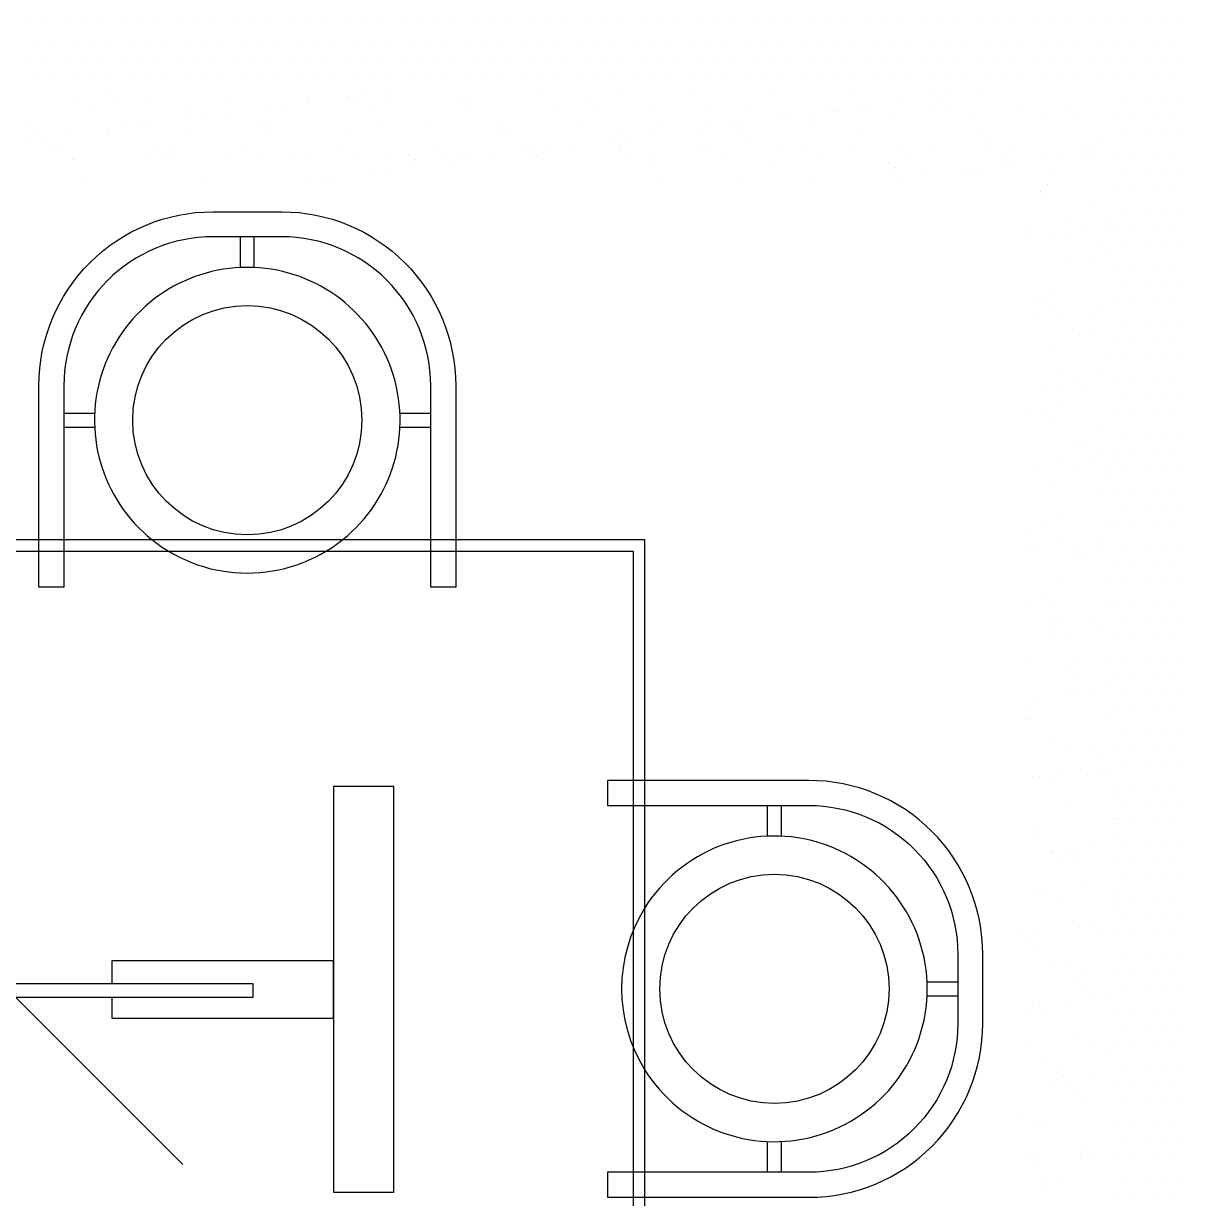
# Model space of a CAD drawing. Extents: x 10.8 to 13.68, y 40.59 to 42.54.
# Drawn here: x 12.511 to 13.678, y 41.36 to 42.544 of the extents above; entities that cross this region are included whole.
import ezdxf

# ---------------------------------------------------------------- set-up
doc = ezdxf.new("R2010")
doc.units = 0
doc.header["$LTSCALE"] = 0.5
doc.layers.get('0').update_dxf_attribs({"linetype": 'CONTINUOUS'})

# ---------------------------------------------------------------- blocks, each defined once
blk = doc.blocks.new('*X0')
at = {"color": 0}
for p, q in [((12.515625, 42.54375), (12.515625, 42.54375)), ((12.534375, 42.54375), (12.534375, 42.54375)), ((12.553125, 42.54375), (12.553125, 42.54375)), ((12.571875, 42.54375), (12.571875, 42.54375)), ((12.590625, 42.54375), (12.590625, 42.54375)), ((12.609375, 42.54375), (12.609375, 42.54375)), ((12.628125, 42.54375), (12.628125, 42.54375)), ((12.646875, 42.54375), (12.646875, 42.54375)), ((12.665625, 42.54375), (12.665625, 42.54375)), ((12.684375, 42.54375), (12.684375, 42.54375)), ((12.703125, 42.54375), (12.703125, 42.54375)), ((12.721875, 42.54375), (12.721875, 42.54375)), ((12.740625, 42.54375), (12.740625, 42.54375)), ((12.759375, 42.54375), (12.759375, 42.54375)), ((12.778125, 42.54375), (12.778125, 42.54375)), ((12.796875, 42.54375), (12.796875, 42.54375)), ((12.815625, 42.54375), (12.815625, 42.54375)), ((12.834375, 42.54375), (12.834375, 42.54375)), ((12.853125, 42.54375), (12.853125, 42.54375)), ((12.871875, 42.54375), (12.871875, 42.54375)), ((12.890625, 42.54375), (12.890625, 42.54375)), ((12.909375, 42.54375), (12.909375, 42.54375)), ((12.928125, 42.54375), (12.928125, 42.54375)), ((12.946875, 42.54375), (12.946875, 42.54375)), ((12.965625, 42.54375), (12.965625, 42.54375)), ((12.984375, 42.54375), (12.984375, 42.54375)), ((13.003125, 42.54375), (13.003125, 42.54375)), ((13.021875, 42.54375), (13.021875, 42.54375)), ((13.040625, 42.54375), (13.040625, 42.54375)), ((13.059375, 42.54375), (13.059375, 42.54375)), ((13.078125, 42.54375), (13.078125, 42.54375)), ((13.096875, 42.54375), (13.096875, 42.54375)), ((13.115625, 42.54375), (13.115625, 42.54375)), ((13.134375, 42.54375), (13.134375, 42.54375)), ((13.153125, 42.54375), (13.153125, 42.54375)), ((13.171875, 42.54375), (13.171875, 42.54375)), ((13.190625, 42.54375), (13.190625, 42.54375)), ((13.209375, 42.54375), (13.209375, 42.54375)), ((13.228125, 42.54375), (13.228125, 42.54375)), ((13.246875, 42.54375), (13.246875, 42.54375)), ((13.265625, 42.54375), (13.265625, 42.54375)), ((13.284375, 42.54375), (13.284375, 42.54375)), ((13.303125, 42.54375), (13.303125, 42.54375)), ((13.321875, 42.54375), (13.321875, 42.54375)), ((13.340625, 42.54375), (13.340625, 42.54375)), ((13.359375, 42.54375), (13.359375, 42.54375)), ((13.378125, 42.54375), (13.378125, 42.54375)), ((13.396875, 42.54375), (13.396875, 42.54375)), ((13.415625, 42.54375), (13.415625, 42.54375)), ((13.434375, 42.54375), (13.434375, 42.54375)), ((13.453125, 42.54375), (13.453125, 42.54375)), ((13.471875, 42.54375), (13.471875, 42.54375)), ((13.490625, 42.54375), (13.490625, 42.54375)), ((13.509375, 42.54375), (13.509375, 42.54375)), ((13.528125, 42.54375), (13.528125, 42.54375)), ((13.546875, 42.54375), (13.546875, 42.54375)), ((13.565625, 42.54375), (13.565625, 42.54375)), ((13.584375, 42.54375), (13.584375, 42.54375)), ((13.603125, 42.54375), (13.603125, 42.54375)), ((13.621875, 42.54375), (13.621875, 42.54375)), ((13.640625, 42.54375), (13.640625, 42.54375)), ((13.659375, 42.54375), (13.659375, 42.54375)), ((13.678125, 42.54375), (13.678125, 42.54375)), ((12.525, 42.525), (12.525, 42.525)), ((12.54375, 42.525), (12.54375, 42.525)), ((12.5625, 42.525), (12.5625, 42.525)), ((12.58125, 42.525), (12.58125, 42.525)), ((12.6, 42.525), (12.6, 42.525)), ((12.61875, 42.525), (12.61875, 42.525)), ((12.6375, 42.525), (12.6375, 42.525)), ((12.65625, 42.525), (12.65625, 42.525)), ((12.675, 42.525), (12.675, 42.525)), ((12.69375, 42.525), (12.69375, 42.525)), ((12.7125, 42.525), (12.7125, 42.525)), ((12.73125, 42.525), (12.73125, 42.525)), ((12.75, 42.525), (12.75, 42.525)), ((12.76875, 42.525), (12.76875, 42.525)), ((12.7875, 42.525), (12.7875, 42.525)), ((12.80625, 42.525), (12.80625, 42.525)), ((12.825, 42.525), (12.825, 42.525)), ((12.84375, 42.525), (12.84375, 42.525)), ((12.8625, 42.525), (12.8625, 42.525)), ((12.88125, 42.525), (12.88125, 42.525)), ((12.9, 42.525), (12.9, 42.525)), ((12.91875, 42.525), (12.91875, 42.525)), ((12.9375, 42.525), (12.9375, 42.525)), ((12.95625, 42.525), (12.95625, 42.525)), ((12.975, 42.525), (12.975, 42.525)), ((12.99375, 42.525), (12.99375, 42.525)), ((13.0125, 42.525), (13.0125, 42.525)), ((13.03125, 42.525), (13.03125, 42.525)), ((13.05, 42.525), (13.05, 42.525)), ((13.06875, 42.525), (13.06875, 42.525)), ((13.0875, 42.525), (13.0875, 42.525)), ((13.10625, 42.525), (13.10625, 42.525)), ((13.125, 42.525), (13.125, 42.525)), ((13.14375, 42.525), (13.14375, 42.525)), ((13.1625, 42.525), (13.1625, 42.525)), ((13.18125, 42.525), (13.18125, 42.525)), ((13.2, 42.525), (13.2, 42.525)), ((13.21875, 42.525), (13.21875, 42.525)), ((13.2375, 42.525), (13.2375, 42.525)), ((13.25625, 42.525), (13.25625, 42.525)), ((13.275, 42.525), (13.275, 42.525)), ((13.29375, 42.525), (13.29375, 42.525)), ((13.3125, 42.525), (13.3125, 42.525)), ((13.33125, 42.525), (13.33125, 42.525)), ((13.35, 42.525), (13.35, 42.525)), ((13.36875, 42.525), (13.36875, 42.525)), ((13.3875, 42.525), (13.3875, 42.525)), ((13.40625, 42.525), (13.40625, 42.525)), ((13.425, 42.525), (13.425, 42.525)), ((13.44375, 42.525), (13.44375, 42.525)), ((13.4625, 42.525), (13.4625, 42.525)), ((13.48125, 42.525), (13.48125, 42.525)), ((13.5, 42.525), (13.5, 42.525)), ((13.51875, 42.525), (13.51875, 42.525)), ((13.5375, 42.525), (13.5375, 42.525)), ((13.55625, 42.525), (13.55625, 42.525)), ((13.575, 42.525), (13.575, 42.525)), ((13.59375, 42.525), (13.59375, 42.525)), ((13.6125, 42.525), (13.6125, 42.525)), ((13.63125, 42.525), (13.63125, 42.525)), ((13.65, 42.525), (13.65, 42.525)), ((13.66875, 42.525), (13.66875, 42.525)), ((12.515625, 42.50625), (12.515625, 42.50625)), ((12.534375, 42.50625), (12.534375, 42.50625)), ((12.553125, 42.50625), (12.553125, 42.50625)), ((12.571875, 42.50625), (12.571875, 42.50625)), ((12.590625, 42.50625), (12.590625, 42.50625)), ((12.609375, 42.50625), (12.609375, 42.50625)), ((12.628125, 42.50625), (12.628125, 42.50625)), ((12.646875, 42.50625), (12.646875, 42.50625)), ((12.665625, 42.50625), (12.665625, 42.50625)), ((12.684375, 42.50625), (12.684375, 42.50625)), ((12.703125, 42.50625), (12.703125, 42.50625)), ((12.721875, 42.50625), (12.721875, 42.50625)), ((12.740625, 42.50625), (12.740625, 42.50625)), ((12.759375, 42.50625), (12.759375, 42.50625)), ((12.778125, 42.50625), (12.778125, 42.50625)), ((12.796875, 42.50625), (12.796875, 42.50625)), ((12.815625, 42.50625), (12.815625, 42.50625)), ((12.834375, 42.50625), (12.834375, 42.50625)), ((12.853125, 42.50625), (12.853125, 42.50625)), ((12.871875, 42.50625), (12.871875, 42.50625)), ((12.890625, 42.50625), (12.890625, 42.50625)), ((12.909375, 42.50625), (12.909375, 42.50625)), ((12.928125, 42.50625), (12.928125, 42.50625)), ((12.946875, 42.50625), (12.946875, 42.50625)), ((12.965625, 42.50625), (12.965625, 42.50625)), ((12.984375, 42.50625), (12.984375, 42.50625)), ((13.003125, 42.50625), (13.003125, 42.50625)), ((13.021875, 42.50625), (13.021875, 42.50625)), ((13.040625, 42.50625), (13.040625, 42.50625)), ((13.059375, 42.50625), (13.059375, 42.50625)), ((13.078125, 42.50625), (13.078125, 42.50625)), ((13.096875, 42.50625), (13.096875, 42.50625)), ((13.115625, 42.50625), (13.115625, 42.50625)), ((13.134375, 42.50625), (13.134375, 42.50625)), ((13.153125, 42.50625), (13.153125, 42.50625)), ((13.171875, 42.50625), (13.171875, 42.50625)), ((13.190625, 42.50625), (13.190625, 42.50625)), ((13.209375, 42.50625), (13.209375, 42.50625)), ((13.228125, 42.50625), (13.228125, 42.50625)), ((13.246875, 42.50625), (13.246875, 42.50625)), ((13.265625, 42.50625), (13.265625, 42.50625)), ((13.284375, 42.50625), (13.284375, 42.50625)), ((13.303125, 42.50625), (13.303125, 42.50625)), ((13.321875, 42.50625), (13.321875, 42.50625)), ((13.340625, 42.50625), (13.340625, 42.50625)), ((13.359375, 42.50625), (13.359375, 42.50625)), ((13.378125, 42.50625), (13.378125, 42.50625)), ((13.396875, 42.50625), (13.396875, 42.50625)), ((13.415625, 42.50625), (13.415625, 42.50625)), ((13.434375, 42.50625), (13.434375, 42.50625)), ((13.453125, 42.50625), (13.453125, 42.50625)), ((13.471875, 42.50625), (13.471875, 42.50625)), ((13.490625, 42.50625), (13.490625, 42.50625)), ((13.509375, 42.50625), (13.509375, 42.50625)), ((13.528125, 42.50625), (13.528125, 42.50625)), ((13.546875, 42.50625), (13.546875, 42.50625)), ((13.565625, 42.50625), (13.565625, 42.50625)), ((13.584375, 42.50625), (13.584375, 42.50625)), ((13.603125, 42.50625), (13.603125, 42.50625)), ((13.621875, 42.50625), (13.621875, 42.50625)), ((13.640625, 42.50625), (13.640625, 42.50625)), ((13.659375, 42.50625), (13.659375, 42.50625)), ((13.678125, 42.50625), (13.678125, 42.50625)), ((12.525, 42.4875), (12.525, 42.4875)), ((12.54375, 42.4875), (12.54375, 42.4875)), ((12.5625, 42.4875), (12.5625, 42.4875)), ((12.58125, 42.4875), (12.58125, 42.4875)), ((12.6, 42.4875), (12.6, 42.4875)), ((12.61875, 42.4875), (12.61875, 42.4875)), ((12.6375, 42.4875), (12.6375, 42.4875)), ((12.65625, 42.4875), (12.65625, 42.4875)), ((12.675, 42.4875), (12.675, 42.4875)), ((12.69375, 42.4875), (12.69375, 42.4875)), ((12.7125, 42.4875), (12.7125, 42.4875)), ((12.73125, 42.4875), (12.73125, 42.4875)), ((12.75, 42.4875), (12.75, 42.4875)), ((12.76875, 42.4875), (12.76875, 42.4875)), ((12.7875, 42.4875), (12.7875, 42.4875)), ((12.80625, 42.4875), (12.80625, 42.4875)), ((12.825, 42.4875), (12.825, 42.4875)), ((12.84375, 42.4875), (12.84375, 42.4875)), ((12.8625, 42.4875), (12.8625, 42.4875)), ((12.88125, 42.4875), (12.88125, 42.4875)), ((12.9, 42.4875), (12.9, 42.4875)), ((12.91875, 42.4875), (12.91875, 42.4875)), ((12.9375, 42.4875), (12.9375, 42.4875)), ((12.95625, 42.4875), (12.95625, 42.4875)), ((12.975, 42.4875), (12.975, 42.4875)), ((12.99375, 42.4875), (12.99375, 42.4875)), ((13.0125, 42.4875), (13.0125, 42.4875)), ((13.03125, 42.4875), (13.03125, 42.4875)), ((13.05, 42.4875), (13.05, 42.4875)), ((13.06875, 42.4875), (13.06875, 42.4875)), ((13.0875, 42.4875), (13.0875, 42.4875)), ((13.10625, 42.4875), (13.10625, 42.4875)), ((13.125, 42.4875), (13.125, 42.4875)), ((13.14375, 42.4875), (13.14375, 42.4875)), ((13.1625, 42.4875), (13.1625, 42.4875)), ((13.18125, 42.4875), (13.18125, 42.4875)), ((13.2, 42.4875), (13.2, 42.4875)), ((13.21875, 42.4875), (13.21875, 42.4875)), ((13.2375, 42.4875), (13.2375, 42.4875)), ((13.25625, 42.4875), (13.25625, 42.4875)), ((13.275, 42.4875), (13.275, 42.4875)), ((13.29375, 42.4875), (13.29375, 42.4875)), ((13.3125, 42.4875), (13.3125, 42.4875)), ((13.33125, 42.4875), (13.33125, 42.4875)), ((13.35, 42.4875), (13.35, 42.4875)), ((13.36875, 42.4875), (13.36875, 42.4875)), ((13.3875, 42.4875), (13.3875, 42.4875)), ((13.40625, 42.4875), (13.40625, 42.4875)), ((13.425, 42.4875), (13.425, 42.4875)), ((13.44375, 42.4875), (13.44375, 42.4875)), ((13.4625, 42.4875), (13.4625, 42.4875)), ((13.48125, 42.4875), (13.48125, 42.4875)), ((13.5, 42.4875), (13.5, 42.4875)), ((13.51875, 42.4875), (13.51875, 42.4875)), ((13.5375, 42.4875), (13.5375, 42.4875)), ((13.55625, 42.4875), (13.55625, 42.4875)), ((13.575, 42.4875), (13.575, 42.4875)), ((13.59375, 42.4875), (13.59375, 42.4875)), ((13.6125, 42.4875), (13.6125, 42.4875)), ((13.63125, 42.4875), (13.63125, 42.4875)), ((13.65, 42.4875), (13.65, 42.4875)), ((13.66875, 42.4875), (13.66875, 42.4875)), ((13.621875, 42.46875), (13.621875, 42.46875)), ((13.640625, 42.46875), (13.640625, 42.46875)), ((13.659375, 42.46875), (13.659375, 42.46875)), ((13.678125, 42.46875), (13.678125, 42.46875)), ((13.6125, 42.45), (13.6125, 42.45)), ((13.63125, 42.45), (13.63125, 42.45)), ((13.65, 42.45), (13.65, 42.45)), ((13.66875, 42.45), (13.66875, 42.45)), ((13.621875, 42.43125), (13.621875, 42.43125)), ((13.640625, 42.43125), (13.640625, 42.43125)), ((13.659375, 42.43125), (13.659375, 42.43125)), ((13.678125, 42.43125), (13.678125, 42.43125)), ((13.6125, 42.4125), (13.6125, 42.4125)), ((13.63125, 42.4125), (13.63125, 42.4125)), ((13.65, 42.4125), (13.65, 42.4125)), ((13.66875, 42.4125), (13.66875, 42.4125)), ((13.621875, 42.39375), (13.621875, 42.39375)), ((13.640625, 42.39375), (13.640625, 42.39375)), ((13.659375, 42.39375), (13.659375, 42.39375)), ((13.678125, 42.39375), (13.678125, 42.39375)), ((13.6125, 42.375), (13.6125, 42.375)), ((13.63125, 42.375), (13.63125, 42.375)), ((13.65, 42.375), (13.65, 42.375)), ((13.66875, 42.375), (13.66875, 42.375)), ((13.621875, 42.35625), (13.621875, 42.35625)), ((13.640625, 42.35625), (13.640625, 42.35625)), ((13.659375, 42.35625), (13.659375, 42.35625)), ((13.678125, 42.35625), (13.678125, 42.35625)), ((13.6125, 42.3375), (13.6125, 42.3375)), ((13.63125, 42.3375), (13.63125, 42.3375)), ((13.65, 42.3375), (13.65, 42.3375)), ((13.66875, 42.3375), (13.66875, 42.3375)), ((13.621875, 42.31875), (13.621875, 42.31875)), ((13.640625, 42.31875), (13.640625, 42.31875)), ((13.659375, 42.31875), (13.659375, 42.31875)), ((13.678125, 42.31875), (13.678125, 42.31875)), ((13.6125, 42.3), (13.6125, 42.3)), ((13.63125, 42.3), (13.63125, 42.3)), ((13.65, 42.3), (13.65, 42.3)), ((13.66875, 42.3), (13.66875, 42.3)), ((13.621875, 42.28125), (13.621875, 42.28125)), ((13.640625, 42.28125), (13.640625, 42.28125)), ((13.659375, 42.28125), (13.659375, 42.28125)), ((13.678125, 42.28125), (13.678125, 42.28125)), ((13.6125, 42.2625), (13.6125, 42.2625)), ((13.63125, 42.2625), (13.63125, 42.2625)), ((13.65, 42.2625), (13.65, 42.2625)), ((13.66875, 42.2625), (13.66875, 42.2625)), ((13.621875, 42.24375), (13.621875, 42.24375)), ((13.640625, 42.24375), (13.640625, 42.24375)), ((13.659375, 42.24375), (13.659375, 42.24375)), ((13.678125, 42.24375), (13.678125, 42.24375)), ((13.6125, 42.225), (13.6125, 42.225)), ((13.63125, 42.225), (13.63125, 42.225)), ((13.65, 42.225), (13.65, 42.225)), ((13.66875, 42.225), (13.66875, 42.225)), ((13.621875, 42.20625), (13.621875, 42.20625)), ((13.640625, 42.20625), (13.640625, 42.20625)), ((13.659375, 42.20625), (13.659375, 42.20625)), ((13.678125, 42.20625), (13.678125, 42.20625)), ((13.6125, 42.1875), (13.6125, 42.1875)), ((13.63125, 42.1875), (13.63125, 42.1875)), ((13.65, 42.1875), (13.65, 42.1875)), ((13.66875, 42.1875), (13.66875, 42.1875)), ((13.621875, 42.16875), (13.621875, 42.16875)), ((13.640625, 42.16875), (13.640625, 42.16875)), ((13.659375, 42.16875), (13.659375, 42.16875)), ((13.678125, 42.16875), (13.678125, 42.16875)), ((13.6125, 42.15), (13.6125, 42.15)), ((13.63125, 42.15), (13.63125, 42.15)), ((13.65, 42.15), (13.65, 42.15)), ((13.66875, 42.15), (13.66875, 42.15)), ((13.621875, 42.13125), (13.621875, 42.13125)), ((13.640625, 42.13125), (13.640625, 42.13125)), ((13.659375, 42.13125), (13.659375, 42.13125)), ((13.678125, 42.13125), (13.678125, 42.13125)), ((13.6125, 42.1125), (13.6125, 42.1125)), ((13.63125, 42.1125), (13.63125, 42.1125)), ((13.65, 42.1125), (13.65, 42.1125)), ((13.66875, 42.1125), (13.66875, 42.1125)), ((13.621875, 42.09375), (13.621875, 42.09375)), ((13.640625, 42.09375), (13.640625, 42.09375)), ((13.659375, 42.09375), (13.659375, 42.09375)), ((13.678125, 42.09375), (13.678125, 42.09375)), ((13.6125, 42.075), (13.6125, 42.075)), ((13.63125, 42.075), (13.63125, 42.075)), ((13.65, 42.075), (13.65, 42.075)), ((13.66875, 42.075), (13.66875, 42.075)), ((13.621875, 42.05625), (13.621875, 42.05625)), ((13.640625, 42.05625), (13.640625, 42.05625)), ((13.659375, 42.05625), (13.659375, 42.05625)), ((13.678125, 42.05625), (13.678125, 42.05625)), ((13.6125, 42.0375), (13.6125, 42.0375)), ((13.63125, 42.0375), (13.63125, 42.0375)), ((13.65, 42.0375), (13.65, 42.0375)), ((13.66875, 42.0375), (13.66875, 42.0375)), ((13.621875, 42.01875), (13.621875, 42.01875)), ((13.640625, 42.01875), (13.640625, 42.01875)), ((13.659375, 42.01875), (13.659375, 42.01875)), ((13.678125, 42.01875), (13.678125, 42.01875)), ((13.6125, 42), (13.6125, 42)), ((13.63125, 42), (13.63125, 42)), ((13.65, 42), (13.65, 42)), ((13.66875, 42), (13.66875, 42)), ((13.621875, 41.98125), (13.621875, 41.98125)), ((13.640625, 41.98125), (13.640625, 41.98125)), ((13.659375, 41.98125), (13.659375, 41.98125)), ((13.678125, 41.98125), (13.678125, 41.98125)), ((13.6125, 41.9625), (13.6125, 41.9625)), ((13.63125, 41.9625), (13.63125, 41.9625)), ((13.65, 41.9625), (13.65, 41.9625)), ((13.66875, 41.9625), (13.66875, 41.9625)), ((13.621875, 41.94375), (13.621875, 41.94375)), ((13.640625, 41.94375), (13.640625, 41.94375)), ((13.659375, 41.94375), (13.659375, 41.94375)), ((13.678125, 41.94375), (13.678125, 41.94375)), ((13.6125, 41.925), (13.6125, 41.925)), ((13.63125, 41.925), (13.63125, 41.925)), ((13.65, 41.925), (13.65, 41.925)), ((13.66875, 41.925), (13.66875, 41.925)), ((13.621875, 41.90625), (13.621875, 41.90625)), ((13.640625, 41.90625), (13.640625, 41.90625)), ((13.659375, 41.90625), (13.659375, 41.90625)), ((13.678125, 41.90625), (13.678125, 41.90625)), ((13.6125, 41.8875), (13.6125, 41.8875)), ((13.63125, 41.8875), (13.63125, 41.8875)), ((13.65, 41.8875), (13.65, 41.8875)), ((13.66875, 41.8875), (13.66875, 41.8875)), ((13.621875, 41.86875), (13.621875, 41.86875)), ((13.640625, 41.86875), (13.640625, 41.86875)), ((13.659375, 41.86875), (13.659375, 41.86875)), ((13.678125, 41.86875), (13.678125, 41.86875)), ((13.6125, 41.85), (13.6125, 41.85)), ((13.63125, 41.85), (13.63125, 41.85)), ((13.65, 41.85), (13.65, 41.85)), ((13.66875, 41.85), (13.66875, 41.85)), ((13.621875, 41.83125), (13.621875, 41.83125)), ((13.640625, 41.83125), (13.640625, 41.83125)), ((13.659375, 41.83125), (13.659375, 41.83125)), ((13.678125, 41.83125), (13.678125, 41.83125)), ((13.6125, 41.8125), (13.6125, 41.8125)), ((13.63125, 41.8125), (13.63125, 41.8125)), ((13.65, 41.8125), (13.65, 41.8125)), ((13.66875, 41.8125), (13.66875, 41.8125)), ((13.621875, 41.79375), (13.621875, 41.79375)), ((13.640625, 41.79375), (13.640625, 41.79375)), ((13.659375, 41.79375), (13.659375, 41.79375)), ((13.678125, 41.79375), (13.678125, 41.79375)), ((13.6125, 41.775), (13.6125, 41.775)), ((13.63125, 41.775), (13.63125, 41.775)), ((13.65, 41.775), (13.65, 41.775)), ((13.66875, 41.775), (13.66875, 41.775)), ((13.621875, 41.75625), (13.621875, 41.75625)), ((13.640625, 41.75625), (13.640625, 41.75625)), ((13.659375, 41.75625), (13.659375, 41.75625)), ((13.678125, 41.75625), (13.678125, 41.75625)), ((13.6125, 41.7375), (13.6125, 41.7375)), ((13.63125, 41.7375), (13.63125, 41.7375)), ((13.65, 41.7375), (13.65, 41.7375)), ((13.66875, 41.7375), (13.66875, 41.7375)), ((13.621875, 41.71875), (13.621875, 41.71875)), ((13.640625, 41.71875), (13.640625, 41.71875)), ((13.659375, 41.71875), (13.659375, 41.71875)), ((13.678125, 41.71875), (13.678125, 41.71875)), ((13.6125, 41.7), (13.6125, 41.7)), ((13.63125, 41.7), (13.63125, 41.7)), ((13.65, 41.7), (13.65, 41.7)), ((13.66875, 41.7), (13.66875, 41.7)), ((13.621875, 41.68125), (13.621875, 41.68125)), ((13.640625, 41.68125), (13.640625, 41.68125)), ((13.659375, 41.68125), (13.659375, 41.68125)), ((13.678125, 41.68125), (13.678125, 41.68125)), ((13.6125, 41.6625), (13.6125, 41.6625)), ((13.63125, 41.6625), (13.63125, 41.6625)), ((13.65, 41.6625), (13.65, 41.6625)), ((13.66875, 41.6625), (13.66875, 41.6625)), ((13.621875, 41.64375), (13.621875, 41.64375)), ((13.640625, 41.64375), (13.640625, 41.64375)), ((13.659375, 41.64375), (13.659375, 41.64375)), ((13.678125, 41.64375), (13.678125, 41.64375)), ((13.6125, 41.625), (13.6125, 41.625)), ((13.63125, 41.625), (13.63125, 41.625)), ((13.65, 41.625), (13.65, 41.625)), ((13.66875, 41.625), (13.66875, 41.625)), ((13.621875, 41.60625), (13.621875, 41.60625)), ((13.640625, 41.60625), (13.640625, 41.60625)), ((13.659375, 41.60625), (13.659375, 41.60625)), ((13.678125, 41.60625), (13.678125, 41.60625)), ((13.6125, 41.5875), (13.6125, 41.5875)), ((13.63125, 41.5875), (13.63125, 41.5875)), ((13.65, 41.5875), (13.65, 41.5875)), ((13.66875, 41.5875), (13.66875, 41.5875)), ((13.621875, 41.56875), (13.621875, 41.56875)), ((13.640625, 41.56875), (13.640625, 41.56875)), ((13.659375, 41.56875), (13.659375, 41.56875)), ((13.678125, 41.56875), (13.678125, 41.56875)), ((13.6125, 41.55), (13.6125, 41.55)), ((13.63125, 41.55), (13.63125, 41.55)), ((13.65, 41.55), (13.65, 41.55)), ((13.66875, 41.55), (13.66875, 41.55)), ((13.621875, 41.53125), (13.621875, 41.53125)), ((13.640625, 41.53125), (13.640625, 41.53125)), ((13.659375, 41.53125), (13.659375, 41.53125)), ((13.678125, 41.53125), (13.678125, 41.53125)), ((13.6125, 41.5125), (13.6125, 41.5125)), ((13.63125, 41.5125), (13.63125, 41.5125)), ((13.65, 41.5125), (13.65, 41.5125)), ((13.66875, 41.5125), (13.66875, 41.5125)), ((13.621875, 41.49375), (13.621875, 41.49375)), ((13.640625, 41.49375), (13.640625, 41.49375)), ((13.659375, 41.49375), (13.659375, 41.49375)), ((13.678125, 41.49375), (13.678125, 41.49375)), ((13.6125, 41.475), (13.6125, 41.475)), ((13.63125, 41.475), (13.63125, 41.475)), ((13.65, 41.475), (13.65, 41.475)), ((13.66875, 41.475), (13.66875, 41.475)), ((13.621875, 41.45625), (13.621875, 41.45625)), ((13.640625, 41.45625), (13.640625, 41.45625)), ((13.659375, 41.45625), (13.659375, 41.45625)), ((13.678125, 41.45625), (13.678125, 41.45625)), ((13.6125, 41.4375), (13.6125, 41.4375)), ((13.63125, 41.4375), (13.63125, 41.4375)), ((13.65, 41.4375), (13.65, 41.4375)), ((13.66875, 41.4375), (13.66875, 41.4375)), ((13.621875, 41.41875), (13.621875, 41.41875)), ((13.640625, 41.41875), (13.640625, 41.41875)), ((13.659375, 41.41875), (13.659375, 41.41875)), ((13.678125, 41.41875), (13.678125, 41.41875)), ((13.6125, 41.4), (13.6125, 41.4)), ((13.63125, 41.4), (13.63125, 41.4)), ((13.65, 41.4), (13.65, 41.4)), ((13.66875, 41.4), (13.66875, 41.4)), ((13.621875, 41.38125), (13.621875, 41.38125)), ((13.640625, 41.38125), (13.640625, 41.38125)), ((13.659375, 41.38125), (13.659375, 41.38125)), ((13.678125, 41.38125), (13.678125, 41.38125)), ((13.6125, 41.3625), (13.6125, 41.3625)), ((13.63125, 41.3625), (13.63125, 41.3625)), ((13.65, 41.3625), (13.65, 41.3625)), ((13.66875, 41.3625), (13.66875, 41.3625))]:
    blk.add_line(p, q, dxfattribs=at)
blk = doc.blocks.new('*X1')
at = {"color": 0}
for p, q in [((12.597, 42.4715), (12.597, 42.4715)), ((12.8539, 42.4714), (12.8539, 42.4714)), ((12.8783, 42.4746), (12.8783, 42.4746)), ((13.0327, 42.472), (13.0327, 42.472)), ((13.1112, 42.473), (13.1112, 42.473)), ((13.188, 42.4726), (13.188, 42.4726)), ((13.269, 42.4755), (13.269, 42.4755)), ((13.3475, 42.4765), (13.3475, 42.4765)), ((13.4243, 42.4762), (13.4243, 42.4762)), ((13.4468, 42.4718), (13.4468, 42.4718)), ((13.4712, 42.475), (13.4712, 42.475)), ((12.5601, 42.4649), (12.5601, 42.4649)), ((12.6026, 42.4664), (12.6026, 42.4664)), ((12.6386, 42.4659), (12.6386, 42.4659)), ((12.7154, 42.4655), (12.7154, 42.4655)), ((12.7189, 42.4688), (12.7189, 42.4688)), ((12.7575, 42.4587), (12.7575, 42.4587)), ((12.7731, 42.4607), (12.7731, 42.4607)), ((12.7964, 42.4684), (12.7964, 42.4684)), ((12.7975, 42.4639), (12.7975, 42.4639)), ((12.8383, 42.4693), (12.8383, 42.4693)), ((12.8389, 42.4678), (12.8389, 42.4678)), ((12.8444, 42.4627), (12.8444, 42.4627)), ((12.8749, 42.4694), (12.8749, 42.4694)), ((12.9517, 42.469), (12.9517, 42.469)), ((12.9607, 42.4652), (12.9607, 42.4652)), ((13.0808, 42.4641), (13.0808, 42.4641)), ((13.0863, 42.4591), (13.0863, 42.4591)), ((13.2026, 42.4615), (13.2026, 42.4615)), ((13.3226, 42.4604), (13.3226, 42.4604)), ((13.3505, 42.4591), (13.3505, 42.4591)), ((13.3661, 42.4611), (13.3661, 42.4611)), ((13.3905, 42.4643), (13.3905, 42.4643)), ((13.4312, 42.4697), (13.4312, 42.4697)), ((12.5842, 42.4552), (12.5842, 42.4552)), ((12.6768, 42.448), (12.6768, 42.448)), ((12.6776, 42.4553), (12.6776, 42.4553)), ((12.6924, 42.4501), (12.6924, 42.4501)), ((12.7168, 42.4533), (12.7168, 42.4533)), ((12.7711, 42.4555), (12.7711, 42.4555)), ((12.8645, 42.4557), (12.8645, 42.4557)), ((12.9579, 42.4558), (12.9579, 42.4558)), ((13.0513, 42.456), (13.0513, 42.456)), ((13.1448, 42.4562), (13.1448, 42.4562)), ((13.2382, 42.4564), (13.2382, 42.4564)), ((13.2697, 42.4484), (13.2697, 42.4484)), ((13.2853, 42.4505), (13.2853, 42.4505)), ((13.3097, 42.4537), (13.3097, 42.4537)), ((13.3281, 42.4554), (13.3281, 42.4554)), ((13.3316, 42.4565), (13.3316, 42.4565)), ((13.3881, 42.4484), (13.3881, 42.4484)), ((13.425, 42.4567), (13.425, 42.4567)), ((13.4444, 42.4578), (13.4444, 42.4578)), ((13.4666, 42.4494), (13.4666, 42.4494)), ((13.5185, 42.4569), (13.5185, 42.4569)), ((13.5433, 42.449), (13.5433, 42.449)), ((13.5645, 42.4568), (13.5645, 42.4568)), ((13.57, 42.4517), (13.57, 42.4517)), ((12.5124, 42.4401), (12.5124, 42.4401)), ((12.5214, 42.4352), (12.5214, 42.4352)), ((12.596, 42.4374), (12.596, 42.4374)), ((12.5982, 42.4348), (12.5982, 42.4348)), ((12.6116, 42.4395), (12.6116, 42.4395)), ((12.6287, 42.4425), (12.6287, 42.4425)), ((12.636, 42.4427), (12.636, 42.4427)), ((12.6792, 42.4377), (12.6792, 42.4377)), ((12.7487, 42.4415), (12.7487, 42.4415)), ((12.7542, 42.4364), (12.7542, 42.4364)), ((12.7577, 42.4387), (12.7577, 42.4387)), ((12.8345, 42.4384), (12.8345, 42.4384)), ((12.8705, 42.4388), (12.8705, 42.4388)), ((12.9155, 42.4413), (12.9155, 42.4413)), ((12.9906, 42.4378), (12.9906, 42.4378)), ((12.994, 42.4423), (12.994, 42.4423)), ((13.0708, 42.4419), (13.0708, 42.4419)), ((13.1124, 42.4351), (13.1124, 42.4351)), ((13.1518, 42.4448), (13.1518, 42.4448)), ((13.1889, 42.4378), (13.1889, 42.4378)), ((13.2046, 42.4399), (13.2046, 42.4399)), ((13.229, 42.4431), (13.229, 42.4431)), ((13.2303, 42.4458), (13.2303, 42.4458)), ((13.307, 42.4455), (13.307, 42.4455)), ((12.5153, 42.4268), (12.5153, 42.4268)), ((12.5309, 42.4288), (12.5309, 42.4288)), ((12.5553, 42.4321), (12.5553, 42.4321)), ((12.9961, 42.4327), (12.9961, 42.4327)), ((13.1082, 42.4272), (13.1082, 42.4272)), ((13.1238, 42.4292), (13.1238, 42.4292)), ((13.1482, 42.4324), (13.1482, 42.4324)), ((13.2324, 42.4341), (13.2324, 42.4341)), ((13.238, 42.429), (13.238, 42.429)), ((13.3542, 42.4315), (13.3542, 42.4315)), ((13.4743, 42.4304), (13.4743, 42.4304)), ((13.4798, 42.4254), (13.4798, 42.4254)), ((13.5961, 42.4278), (13.5961, 42.4278)), ((12.5385, 42.4162), (12.5385, 42.4162)), ((12.5502, 42.4171), (12.5502, 42.4171)), ((12.6437, 42.4173), (12.6437, 42.4173)), ((12.6585, 42.4152), (12.6585, 42.4152)), ((12.7371, 42.4175), (12.7371, 42.4175)), ((12.7803, 42.4125), (12.7803, 42.4125)), ((12.8305, 42.4176), (12.8305, 42.4176)), ((12.8768, 42.4116), (12.8768, 42.4116)), ((12.9004, 42.4115), (12.9004, 42.4115)), ((12.9239, 42.4178), (12.9239, 42.4178)), ((12.9535, 42.4112), (12.9535, 42.4112)), ((12.9867, 42.4112), (12.9867, 42.4112)), ((13.0174, 42.418), (13.0174, 42.418)), ((13.0274, 42.4165), (13.0274, 42.4165)), ((13.0346, 42.4142), (13.0346, 42.4142)), ((13.0431, 42.4186), (13.0431, 42.4186)), ((13.0674, 42.4218), (13.0674, 42.4218)), ((13.1108, 42.4181), (13.1108, 42.4181)), ((13.1131, 42.4152), (13.1131, 42.4152)), ((13.1898, 42.4148), (13.1898, 42.4148)), ((13.2042, 42.4183), (13.2042, 42.4183)), ((13.2709, 42.4177), (13.2709, 42.4177)), ((13.2976, 42.4185), (13.2976, 42.4185)), ((13.3494, 42.4187), (13.3494, 42.4187)), ((13.3911, 42.4186), (13.3911, 42.4186)), ((13.4261, 42.4183), (13.4261, 42.4183)), ((13.4845, 42.4188), (13.4845, 42.4188)), ((13.5072, 42.4213), (13.5072, 42.4213)), ((13.5779, 42.419), (13.5779, 42.419)), ((13.5796, 42.4116), (13.5796, 42.4116)), ((13.5857, 42.4223), (13.5857, 42.4223)), ((13.5906, 42.4109), (13.5906, 42.4109)), ((12.562, 42.4071), (12.562, 42.4071)), ((12.5629, 42.4091), (12.5629, 42.4091)), ((12.6405, 42.4081), (12.6405, 42.4081)), ((12.6563, 42.4092), (12.6563, 42.4092)), ((12.6641, 42.4101), (12.6641, 42.4101)), ((12.7173, 42.4077), (12.7173, 42.4077)), ((12.7497, 42.4094), (12.7497, 42.4094)), ((12.7983, 42.4106), (12.7983, 42.4106)), ((12.8432, 42.4096), (12.8432, 42.4096)), ((12.9059, 42.4064), (12.9059, 42.4064)), ((12.9059, 42.4005), (12.9059, 42.4005)), ((12.9366, 42.4097), (12.9366, 42.4097)), ((12.9467, 42.4059), (12.9467, 42.4059)), ((12.9623, 42.408), (12.9623, 42.408)), ((13.0222, 42.4088), (13.0222, 42.4088)), ((13.03, 42.4099), (13.03, 42.4099)), ((13.1234, 42.4101), (13.1234, 42.4101)), ((13.1422, 42.4078), (13.1422, 42.4078)), ((13.1478, 42.4027), (13.1478, 42.4027)), ((13.2169, 42.4102), (13.2169, 42.4102)), ((13.2641, 42.4051), (13.2641, 42.4051)), ((13.3103, 42.4104), (13.3103, 42.4104)), ((13.3841, 42.4041), (13.3841, 42.4041)), ((13.3896, 42.399), (13.3896, 42.399)), ((13.4037, 42.4106), (13.4037, 42.4106)), ((13.4971, 42.4108), (13.4971, 42.4108)), ((13.4989, 42.4009), (13.4989, 42.4009)), ((13.5059, 42.4014), (13.5059, 42.4014)), ((13.5396, 42.4063), (13.5396, 42.4063)), ((13.5552, 42.4084), (13.5552, 42.4084)), ((12.5683, 42.3888), (12.5683, 42.3888)), ((12.8252, 42.3899), (12.8252, 42.3899)), ((12.8659, 42.3953), (12.8659, 42.3953)), ((12.8816, 42.3973), (12.8816, 42.3973)), ((13.2322, 42.388), (13.2322, 42.388)), ((13.3089, 42.3877), (13.3089, 42.3877)), ((13.39, 42.3906), (13.39, 42.3906)), ((13.4181, 42.3903), (13.4181, 42.3903)), ((13.4589, 42.3957), (13.4589, 42.3957)), ((13.4685, 42.3916), (13.4685, 42.3916)), ((13.4745, 42.3977), (13.4745, 42.3977)), ((13.5452, 42.3912), (13.5452, 42.3912)), ((12.6902, 42.3862), (12.6902, 42.3862)), ((12.8008, 42.3867), (12.8008, 42.3867)), ((12.8102, 42.3851), (12.8102, 42.3851)), ((13.1537, 42.387), (13.1537, 42.387)), ((13.3937, 42.3871), (13.3937, 42.3871)), ((13.5427, 42.3817), (13.5427, 42.3817)), ((13.5358, 42.3741), (13.5358, 42.3741)), ((13.5413, 42.369), (13.5413, 42.369)), ((13.5876, 42.3645), (13.5876, 42.3645)), ((13.5674, 42.3451), (13.5674, 42.3451)), ((13.6021, 42.3439), (13.6021, 42.3439)), ((13.5214, 42.3356), (13.5214, 42.3356)), ((13.5471, 42.3334), (13.5471, 42.3334)), ((13.5673, 42.3323), (13.5673, 42.3323)), ((13.5829, 42.3343), (13.5829, 42.3343)), ((13.6073, 42.3375), (13.6073, 42.3375)), ((13.5265, 42.3269), (13.5265, 42.3269)), ((13.5973, 42.3177), (13.5973, 42.3177)), ((13.5669, 42.3066), (13.5669, 42.3066)), ((13.5895, 42.3067), (13.5895, 42.3067)), ((13.6028, 42.3127), (13.6028, 42.3127)), ((13.549, 42.2756), (13.549, 42.2756)), ((13.5329, 42.2686), (13.5329, 42.2686)), ((13.5387, 42.2624), (13.5387, 42.2624)), ((13.5456, 42.2605), (13.5456, 42.2605)), ((13.5949, 42.2582), (13.5949, 42.2582)), ((13.5298, 42.2497), (13.5298, 42.2497)), ((13.5542, 42.2529), (13.5542, 42.2529)), ((13.5914, 42.2489), (13.5914, 42.2489)), ((13.5686, 42.2351), (13.5686, 42.2351)), ((13.5741, 42.23), (13.5741, 42.23)), ((13.5911, 42.2315), (13.5911, 42.2315)), ((13.5509, 42.2178), (13.5509, 42.2178)), ((13.6002, 42.2061), (13.6002, 42.2061)), ((13.5572, 42.1934), (13.5572, 42.1934)), ((13.5933, 42.1911), (13.5933, 42.1911)), ((13.5575, 42.1756), (13.5575, 42.1756)), ((13.5698, 42.1854), (13.5698, 42.1854)), ((13.5819, 42.1788), (13.5819, 42.1788)), ((13.5418, 42.1736), (13.5418, 42.1736)), ((13.5219, 42.1562), (13.5219, 42.1562)), ((13.5399, 42.1524), (13.5399, 42.1524)), ((13.5528, 42.16), (13.5528, 42.16)), ((13.5454, 42.1473), (13.5454, 42.1473)), ((13.5951, 42.1332), (13.5951, 42.1332)), ((13.5715, 42.1234), (13.5715, 42.1234)), ((13.5814, 42.1183), (13.5814, 42.1183)), ((13.5941, 42.1103), (13.5941, 42.1103)), ((13.6095, 42.1048), (13.6095, 42.1048)), ((13.5288, 42.0942), (13.5288, 42.0942)), ((13.5547, 42.1022), (13.5547, 42.1022)), ((13.5695, 42.0995), (13.5695, 42.0995)), ((13.5851, 42.1016), (13.5851, 42.1016)), ((13.6014, 42.0961), (13.6014, 42.0961)), ((13.5462, 42.0811), (13.5462, 42.0811)), ((13.6069, 42.091), (13.6069, 42.091)), ((13.597, 42.0754), (13.597, 42.0754)), ((13.5566, 42.0444), (13.5566, 42.0444)), ((13.5249, 42.035), (13.5249, 42.035)), ((13.5428, 42.0407), (13.5428, 42.0407)), ((13.6056, 42.0432), (13.6056, 42.0432)), ((13.5564, 42.0201), (13.5564, 42.0201)), ((13.5972, 42.0255), (13.5972, 42.0255)), ((13.5204, 42.0166), (13.5204, 42.0166)), ((13.532, 42.0169), (13.532, 42.0169)), ((13.5727, 42.0134), (13.5727, 42.0134)), ((13.5782, 42.0083), (13.5782, 42.0083)), ((13.5989, 42.0176), (13.5989, 42.0176)), ((13.5704, 42.006), (13.5704, 42.006)), ((13.5585, 41.9866), (13.5585, 41.9866)), ((13.6043, 41.9844), (13.6043, 41.9844)), ((13.5364, 41.9679), (13.5364, 41.9679)), ((13.5223, 41.9588), (13.5223, 41.9588)), ((13.5491, 41.9598), (13.5491, 41.9598)), ((13.6008, 41.9598), (13.6008, 41.9598)), ((13.5441, 41.9408), (13.5441, 41.9408)), ((13.5597, 41.9429), (13.5597, 41.9429)), ((13.5841, 41.9461), (13.5841, 41.9461)), ((13.544, 41.9307), (13.544, 41.9307)), ((13.5495, 41.9256), (13.5495, 41.9256)), ((13.5604, 41.9288), (13.5604, 41.9288)), ((13.5946, 41.9308), (13.5946, 41.9308)), ((13.5756, 41.9017), (13.5756, 41.9017)), ((13.6027, 41.902), (13.6027, 41.902)), ((13.5242, 41.901), (13.5242, 41.901)), ((13.5607, 41.8928), (13.5607, 41.8928)), ((13.5733, 41.8847), (13.5733, 41.8847)), ((13.5622, 41.871), (13.5622, 41.871)), ((13.5717, 41.8668), (13.5717, 41.8668)), ((13.5873, 41.8689), (13.5873, 41.8689)), ((13.6055, 41.8744), (13.6055, 41.8744)), ((13.5254, 41.8555), (13.5254, 41.8555)), ((13.531, 41.8614), (13.531, 41.8614)), ((13.5208, 41.843), (13.5208, 41.843)), ((13.5261, 41.8432), (13.5261, 41.8432)), ((13.6046, 41.8442), (13.6046, 41.8442)), ((13.5469, 41.819), (13.5469, 41.819)), ((13.5641, 41.8132), (13.5641, 41.8132)), ((13.5849, 41.8177), (13.5849, 41.8177)), ((13.5975, 41.8096), (13.5975, 41.8096)), ((13.528, 41.7854), (13.528, 41.7854)), ((13.5343, 41.7842), (13.5343, 41.7842)), ((13.5586, 41.7874), (13.5586, 41.7874)), ((13.5768, 41.7917), (13.5768, 41.7917)), ((13.5823, 41.7866), (13.5823, 41.7866)), ((13.5994, 41.7928), (13.5994, 41.7928)), ((13.6065, 41.7864), (13.6065, 41.7864)), ((13.5497, 41.7804), (13.5497, 41.7804)), ((13.6084, 41.7627), (13.6084, 41.7627)), ((13.566, 41.7554), (13.566, 41.7554)), ((13.6091, 41.7425), (13.6091, 41.7425)), ((13.5283, 41.7343), (13.5283, 41.7343)), ((13.5298, 41.7276), (13.5298, 41.7276)), ((13.6084, 41.7286), (13.6084, 41.7286)), ((13.5863, 41.7134), (13.5863, 41.7134)), ((13.5463, 41.7081), (13.5463, 41.7081)), ((13.5481, 41.709), (13.5481, 41.709)), ((13.5536, 41.7039), (13.5536, 41.7039)), ((13.5619, 41.7102), (13.5619, 41.7102)), ((13.5739, 41.7053), (13.5739, 41.7053)), ((13.5679, 41.6976), (13.5679, 41.6976)), ((13.5797, 41.68), (13.5797, 41.68)), ((13.5317, 41.6698), (13.5317, 41.6698)), ((13.5399, 41.6672), (13.5399, 41.6672)), ((13.6103, 41.6708), (13.6103, 41.6708)), ((13.5526, 41.6592), (13.5526, 41.6592)), ((13.6096, 41.6527), (13.6096, 41.6527)), ((13.5698, 41.6398), (13.5698, 41.6398)), ((13.574, 41.6341), (13.574, 41.6341)), ((13.5896, 41.6361), (13.5896, 41.6361)), ((13.5981, 41.6302), (13.5981, 41.6302)), ((13.5194, 41.6263), (13.5194, 41.6263)), ((13.5249, 41.6213), (13.5249, 41.6213)), ((13.5332, 41.6287), (13.5332, 41.6287)), ((13.5336, 41.612), (13.5336, 41.612)), ((13.551, 41.5974), (13.551, 41.5974)), ((13.5642, 41.5921), (13.5642, 41.5921)), ((13.5768, 41.5841), (13.5768, 41.5841)), ((13.5717, 41.582), (13.5717, 41.582)), ((13.5809, 41.57), (13.5809, 41.57)), ((13.5864, 41.5649), (13.5864, 41.5649)), ((13.6016, 41.56), (13.6016, 41.56)), ((13.5209, 41.5494), (13.5209, 41.5494)), ((13.5289, 41.5549), (13.5289, 41.5549)), ((13.5355, 41.5542), (13.5355, 41.5542)), ((13.5365, 41.5515), (13.5365, 41.5515)), ((13.5609, 41.5547), (13.5609, 41.5547)), ((13.5736, 41.5242), (13.5736, 41.5242)), ((13.5223, 41.5147), (13.5223, 41.5147)), ((13.5884, 41.517), (13.5884, 41.517)), ((13.601, 41.5089), (13.601, 41.5089)), ((13.5374, 41.4964), (13.5374, 41.4964)), ((13.5522, 41.4873), (13.5522, 41.4873)), ((13.5532, 41.4798), (13.5532, 41.4798)), ((13.5577, 41.4822), (13.5577, 41.4822)), ((13.5641, 41.4774), (13.5641, 41.4774)), ((13.5885, 41.4806), (13.5885, 41.4806)), ((13.5485, 41.4754), (13.5485, 41.4754)), ((13.5755, 41.4663), (13.5755, 41.4663)), ((13.5838, 41.4583), (13.5838, 41.4583)), ((13.5192, 41.4417), (13.5192, 41.4417)), ((13.5318, 41.4336), (13.5318, 41.4336)), ((13.5393, 41.4386), (13.5393, 41.4386)), ((13.5235, 41.4046), (13.5235, 41.4046)), ((13.5774, 41.4085), (13.5774, 41.4085)), ((13.5774, 41.4046), (13.5774, 41.4046)), ((13.529, 41.3996), (13.529, 41.3996)), ((13.5354, 41.396), (13.5354, 41.396)), ((13.5762, 41.4013), (13.5762, 41.4013)), ((13.5918, 41.4034), (13.5918, 41.4034)), ((13.5412, 41.3808), (13.5412, 41.3808)), ((13.5551, 41.3757), (13.5551, 41.3757)), ((13.5434, 41.3666), (13.5434, 41.3666))]:
    blk.add_line(p, q, dxfattribs=at)

msp = doc.modelspace()

# ---------------------------------------------------------------- linework, layer by layer
at = {"color": 0}
for p, q in [((12.7297, 42.2978), (12.7297, 42.3288)), ((12.7437, 42.2978), (12.7437, 42.3288)), ((12.5519, 42.151), (12.5829, 42.151)), ((12.8906, 42.151), (12.9215, 42.151)), ((12.5519, 42.137), (12.5829, 42.137)), ((12.8906, 42.137), (12.9215, 42.137)), ((12.24, 41.8257), (12.6717, 41.394)), ((13.2609, 41.7248), (13.2609, 41.7558)), ((13.2749, 41.7248), (13.2749, 41.7558)), ((13.4217, 41.578), (13.4527, 41.578)), ((13.4217, 41.564), (13.4527, 41.564)), ((13.2609, 41.3862), (13.2609, 41.4171)), ((13.2749, 41.3862), (13.2749, 41.4171))]:
    msp.add_line(p, q, dxfattribs=at)
for points in [[(12.5267, 42.0237), (12.5267, 42.1788, -0.414214), (12.7019, 42.354), (12.7715, 42.354, -0.414214), (12.9467, 42.1788), (12.9467, 42.0237)], [(12.9215, 42.0237), (12.9215, 42.1788, 0.414214), (12.7715, 42.3288), (12.7019, 42.3288, 0.414214), (12.5519, 42.1788), (12.5519, 42.0237)], [(12.5519, 42.0237), (12.5519, 41.9758), (12.5267, 41.9758), (12.5267, 42.0237, -0.414214)], [(12.9467, 42.0237), (12.9467, 41.9758), (12.9215, 41.9758), (12.9215, 42.0237, 0.414214)], [(13.137, 41.781), (13.0997, 41.781), (13.0997, 41.7558), (13.137, 41.7558, -0.414214)], [(13.137, 41.361), (13.3027, 41.361, 0.414214), (13.4779, 41.5362), (13.4779, 41.6058, 0.414214), (13.3027, 41.781), (13.137, 41.781)], [(13.137, 41.7558), (13.3027, 41.7558, -0.414214), (13.4527, 41.6058), (13.4527, 41.5362, -0.414214), (13.3027, 41.3862), (13.137, 41.3862)], [(13.137, 41.3862), (13.0997, 41.3862), (13.0997, 41.361), (13.137, 41.361, 0.414214)]]:
    msp.add_lwpolyline(points, format="xyb", dxfattribs=at)
for points in [[(11.337, 42.0237), (13.137, 42.0237), (13.137, 41.1237), (11.337, 41.1237)], [(11.3486, 42.0121), (13.1254, 42.0121), (13.1254, 41.1353), (11.3486, 41.1353)], [(12.8844, 41.3661), (12.8844, 41.7748), (12.8235, 41.7748), (12.8235, 41.3661)], [(11.7478, 41.5624), (11.7478, 41.5763), (12.7422, 41.5763), (12.7422, 41.5624)]]:
    msp.add_lwpolyline(points, close=True, dxfattribs=at)
for points in [[(12.8235, 41.5415), (12.8235, 41.5994), (12.6002, 41.5994), (12.6002, 41.5763)], [(12.6002, 41.5624), (12.6002, 41.5415), (12.8235, 41.5415)]]:
    msp.add_lwpolyline(points, dxfattribs=at)
for centre in [(12.7367, 42.144), (13.2679, 41.571)]:
    msp.add_circle(centre, 0.1155, dxfattribs=at)
for centre, start, end in [((12.7367, 42.144), 308.6471, 231.3529), ((12.7367, 42.144), 231.3529, 308.6471), ((13.2679, 41.571), 211.7898, 148.2102), ((13.2679, 41.571), 148.2102, 211.7898)]:
    msp.add_arc(centre, 0.154, start, end, dxfattribs=at)

# ---------------------------------------------------------------- block references
for name in ['*X0', '*X1']:
    msp.add_blockref(name, (0, 0), dxfattribs=at)

doc.saveas('drawing.dxf')
